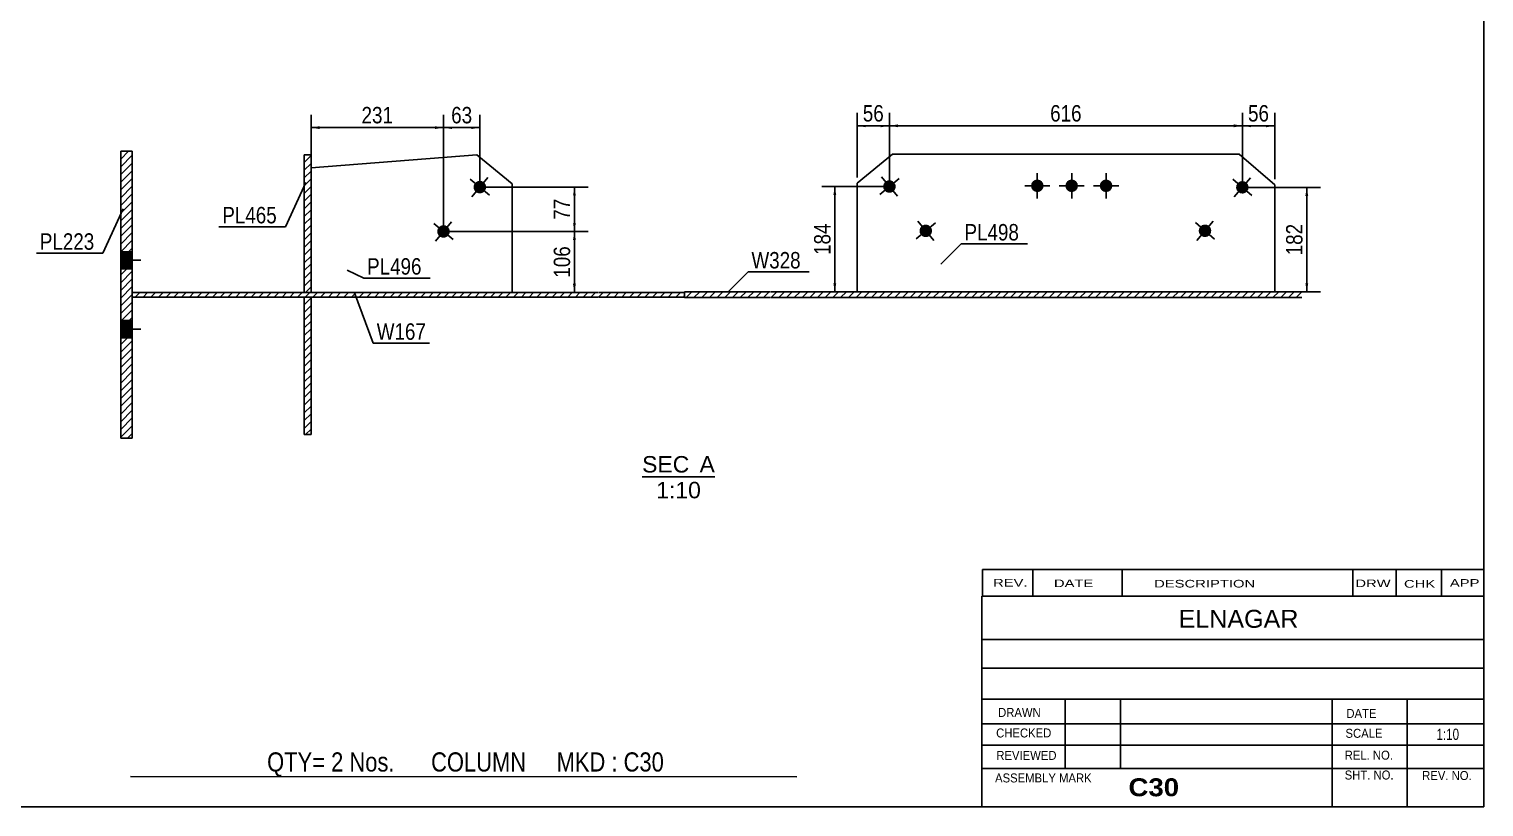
# Model space of a CAD drawing. Header units: millimetres. Extents: x -320 to 99, y -158 to 129.
# Drawn here: x -161.7 to 92.2, y -157.5 to -21.9 of the extents above; entities that cross this region are included whole.
import ezdxf

# ---------------------------------------------------------------- set-up
doc = ezdxf.new("R2010")
doc.units = ezdxf.units.MM
doc.linetypes.add('DXK_LINE_DOT1', pattern=[1.8814, 0.9407, -0.9407])
doc.styles.add('Arial', font='ARIAL.TTF', dxfattribs={"height": 0.2})
doc.styles.add('Arial Bold', font='ARIALBD.TTF', dxfattribs={"height": 0.2})
doc.styles.add('Arial Narrow', font='ARIALN.TTF', dxfattribs={"height": 0.2})

# ---------------------------------------------------------------- blocks, each defined once
blk = doc.blocks.new('Unknown-623345038-1210')
at = {"color": 5, "linetype": 'Continuous'}
for p, q in [((92.16, -157.53), (92.16, 129.47)), ((-317.84, -157.53), (92.16, -157.53))]:
    blk.add_line(p, q, dxfattribs=at)
blk = doc.blocks.new('Unknown-623345038-12 - 1255')
at = {"color": 1, "linetype": 'Continuous'}
blk.add_line((-54.71, -99.98), (-42.02, -99.98), dxfattribs=at)
at = {"color": 0, "linetype": 'Continuous'}
for points in [[(-46.49, -99.23), (-46.49, -96.23), (-54.71, -96.23), (-54.71, -99.23)], [(-42.02, -99.23), (-42.02, -96.23), (-44.69, -96.23), (-44.69, -99.23)], [(-44.47, -103.73), (-44.47, -100.73), (-52.25, -100.73), (-52.25, -103.73)]]:
    blk.add_wipeout(points, dxfattribs=at)
at = {"color": 136, "linetype": 'Continuous', "style": 'Arial'}
for s, height, p in [('SEC', 2.865, (-54.71, -99.23)), ('A', 2.87, (-44.69, -99.23)), ('1:10', 2.865, (-52.25, -103.73))]:
    blk.add_text(s, height=height, dxfattribs=at).set_placement(p)
blk = doc.blocks.new('Bolt-623345038-1264 - 1255')
at = {"linetype": 'Continuous'}
for points in [[(-145.68, -60.73), (-145.68, -63.73), (-143.68, -63.73), (-143.68, -60.73)], [(-145.68, -60.73), (-145.68, -63.73), (-143.68, -63.73), (-143.68, -60.73)], [(-145.68, -72.73), (-145.68, -75.73), (-143.68, -75.73), (-143.68, -72.73)], [(-145.68, -72.73), (-145.68, -75.73), (-143.68, -75.73), (-143.68, -72.73)]]:
    blk.add_hatch(color=3, dxfattribs=at).paths.add_polyline_path(points)
at = {"color": 3, "linetype": 'Continuous'}
for p, q in [((-143.68, -60.73), (-145.68, -60.73)), ((-143.68, -60.73), (-145.68, -60.73)), ((-142.18, -62.23), (-145.68, -62.23)), ((-142.18, -62.23), (-145.68, -62.23)), ((-143.68, -63.73), (-145.68, -63.73)), ((-143.68, -63.73), (-145.68, -63.73)), ((-143.68, -72.73), (-145.68, -72.73)), ((-143.68, -72.73), (-145.68, -72.73)), ((-142.18, -74.23), (-145.68, -74.23)), ((-142.18, -74.23), (-145.68, -74.23)), ((-143.68, -75.73), (-145.68, -75.73)), ((-143.68, -75.73), (-145.68, -75.73))]:
    blk.add_line(p, q, dxfattribs=at)
blk = doc.blocks.new('Bolt-623345038-1260 - 1255')
at = {"linetype": 'Continuous'}
for points in [[(15.34, -49.24, -1), (13.14, -49.24, -1)], [(21.34, -49.24, -1), (19.14, -49.24, -1)], [(27.34, -49.24, -1), (25.14, -49.24, -1)]]:
    blk.add_hatch(color=3, dxfattribs=at).paths.add_polyline_path(points)
at = {"color": 3, "linetype": 'Continuous'}
for p, q in [((14.24, -47.04), (14.24, -51.44)), ((20.24, -47.04), (20.24, -51.44)), ((26.24, -47.04), (26.24, -51.44)), ((12.04, -49.24), (16.44, -49.24)), ((18.04, -49.24), (22.44, -49.24)), ((24.04, -49.24), (28.44, -49.24))]:
    blk.add_line(p, q, dxfattribs=at)
blk = doc.blocks.new('Bolt-623345038-1261 - 1255')
at = {"linetype": 'Continuous'}
for points in [[(-10.71, -48.67, -1), (-12.41, -50.07, -1)], [(-4.37, -56.4, -1), (-6.07, -57.8, -1)]]:
    blk.add_hatch(color=3, dxfattribs=at).paths.add_polyline_path(points)
at = {"color": 3, "linetype": 'Continuous'}
for p, q in [((-9.86, -47.97), (-13.26, -50.76)), ((-12.96, -47.67), (-10.16, -51.07)), ((-3.52, -55.7), (-6.92, -58.49)), ((-6.61, -55.4), (-3.82, -58.8))]:
    blk.add_line(p, q, dxfattribs=at)
blk = doc.blocks.new('Part-623345038-1397 - 1255')
at = {"linetype": 'Continuous'}
h = blk.add_hatch(dxfattribs=at)
h.set_pattern_fill('', scale=0.3, style=0, pattern_type=0)
h.set_pattern_definition([(45, (60.4048, -67.7286), (-0.673519, 0.673519), [])])
h.paths.add_polyline_path([(60.4, -68.73), (60.4, -67.73), (-47.29, -67.73), (-47.29, -68.73)])
at = {"color": 2, "linetype": 'Continuous'}
for p, q in [((-47.29, -67.73), (-32.29, -67.73)), ((-47.29, -68.73), (-47.29, -67.73)), ((-32.19, -67.73), (60.4, -67.73)), ((-32.29, -68.73), (-47.29, -68.73)), ((60.4, -68.73), (-32.19, -68.73))]:
    blk.add_line(p, q, dxfattribs=at)
blk = doc.blocks.new('Bolt-623345038-1262 - 1255')
at = {"linetype": 'Continuous'}
for points in [[(50.85, -50.22, -1), (49.18, -48.79, -1)], [(44.33, -57.8, -1), (42.66, -56.37, -1)]]:
    blk.add_hatch(color=3, dxfattribs=at).paths.add_polyline_path(points)
at = {"color": 3, "linetype": 'Continuous'}
for p, q in [((51.68, -50.94), (48.35, -48.07)), ((51.45, -47.84), (48.58, -51.17)), ((45.16, -58.52), (41.83, -55.65)), ((44.93, -55.42), (42.06, -58.76))]:
    blk.add_line(p, q, dxfattribs=at)
blk = doc.blocks.new('Bolt-623345038-1263 - 1255')
at = {"linetype": 'Continuous'}
for points in [[(-82.17, -50.17, -1), (-83.87, -48.77, -1)], [(-88.51, -57.9, -1), (-90.21, -56.5, -1)]]:
    blk.add_hatch(color=3, dxfattribs=at).paths.add_polyline_path(points)
at = {"color": 3, "linetype": 'Continuous'}
for p, q in [((-81.32, -50.86), (-84.72, -48.07)), ((-81.62, -47.77), (-84.41, -51.17)), ((-87.66, -58.59), (-91.06, -55.8)), ((-87.97, -55.5), (-90.76, -58.9))]:
    blk.add_line(p, q, dxfattribs=at)
blk = doc.blocks.new('Part-623345038-1282 - 1255')
at = {"linetype": 'Continuous'}
h = blk.add_hatch(dxfattribs=at)
h.set_pattern_fill('', scale=0.3, style=0, pattern_type=0)
h.set_pattern_definition([(45, (-143.6765, -67.8286), (-0.673519, 0.673519), [])])
h.paths.add_polyline_path([(-47.29, -67.83), (-143.68, -67.83), (-143.68, -68.63), (-47.29, -68.63)])
at = {"color": 2, "linetype": 'Continuous'}
for p, q in [((-143.68, -67.83), (-62.39, -67.83)), ((-143.68, -68.63), (-143.68, -67.83)), ((-62.29, -67.83), (-47.29, -67.83)), ((-47.29, -67.83), (-47.29, -68.63)), ((-62.39, -68.63), (-143.68, -68.63)), ((-47.29, -68.63), (-62.29, -68.63))]:
    blk.add_line(p, q, dxfattribs=at)
blk = doc.blocks.new('Part-623345038-1304 - 1255')
at = {"linetype": 'Continuous'}
h = blk.add_hatch(dxfattribs=at)
h.set_pattern_fill('', scale=0.3, style=0, pattern_type=0)
h.set_pattern_definition([(45, (-113.6765, -43.8286), (-0.67352, 0.67352), [])])
h.paths.add_polyline_path([(-112.48, -43.83), (-113.68, -43.83), (-113.68, -67.83), (-112.48, -67.83)])
at = {"color": 2, "linetype": 'Continuous'}
for p, q in [((-113.68, -43.83), (-112.48, -43.83)), ((-113.68, -67.83), (-113.68, -43.83)), ((-112.48, -43.83), (-112.48, -67.83)), ((-112.48, -67.83), (-113.68, -67.83))]:
    blk.add_line(p, q, dxfattribs=at)
blk = doc.blocks.new('Part-623345038-1305 - 1255')
at = {"linetype": 'Continuous'}
h = blk.add_hatch(dxfattribs=at)
h.set_pattern_fill('', scale=0.3, style=0, pattern_type=0)
h.set_pattern_definition([(45, (-113.6765, -68.6286), (-0.67352, 0.67352), [])])
h.paths.add_polyline_path([(-112.48, -68.63), (-113.68, -68.63), (-113.68, -92.63), (-112.48, -92.63)])
at = {"color": 2, "linetype": 'Continuous'}
for p, q in [((-113.68, -68.63), (-112.48, -68.63)), ((-113.68, -92.63), (-113.68, -68.63)), ((-112.48, -68.63), (-112.48, -92.63)), ((-112.48, -92.63), (-113.68, -92.63))]:
    blk.add_line(p, q, dxfattribs=at)
blk = doc.blocks.new('Part-623345038-1327 - 1255')
at = {"color": 2, "linetype": 'Continuous'}
for p, q in [((-17.19, -48.81), (-11.01, -43.74)), ((-11.01, -43.74), (49.44, -43.74)), ((49.44, -43.74), (55.66, -49.08)), ((-17.19, -67.73), (-17.19, -48.81)), ((55.66, -49.08), (55.66, -67.73))]:
    blk.add_line(p, q, dxfattribs=at)
at = {"color": 7, "linetype": 'DXK_LINE_DOT1'}
blk.add_line((55.66, -67.73), (-17.19, -67.73), dxfattribs=at)
blk = doc.blocks.new('Part-623345038-1349 - 1255')
at = {"color": 2, "linetype": 'Continuous'}
for p, q in [((-112.48, -46.08), (-83.57, -43.84)), ((-83.57, -43.84), (-77.39, -48.91)), ((-77.39, -48.91), (-77.39, -67.83))]:
    blk.add_line(p, q, dxfattribs=at)
at = {"color": 7, "linetype": 'DXK_LINE_DOT1'}
for p, q in [((-112.48, -67.83), (-112.48, -46.08)), ((-77.39, -67.83), (-112.48, -67.83))]:
    blk.add_line(p, q, dxfattribs=at)
blk = doc.blocks.new('Part-623345038-1371 - 1255')
at = {"linetype": 'Continuous'}
h = blk.add_hatch(dxfattribs=at)
h.set_pattern_fill('', scale=0.3, style=0, pattern_type=0)
h.set_pattern_definition([(45, (-145.6765, -43.2286), (-0.67352, 0.67352), [])])
h.paths.add_polyline_path([(-143.68, -43.23), (-145.68, -43.23), (-145.68, -93.23), (-143.68, -93.23)])
at = {"color": 2, "linetype": 'Continuous'}
for p, q in [((-145.68, -43.23), (-143.68, -43.23)), ((-145.68, -93.23), (-145.68, -43.23)), ((-143.68, -43.23), (-143.68, -93.23)), ((-143.68, -93.23), (-145.68, -93.23))]:
    blk.add_line(p, q, dxfattribs=at)
blk = doc.blocks.new('StraightDimension-623345038-3486 - 1255')
at = {"linetype": 'Continuous'}
for points in [[(-21.34, -50.87), (-21.09, -49.37), (-20.84, -50.87)], [(-20.84, -66.23), (-21.09, -67.73), (-21.34, -66.23)]]:
    blk.add_hatch(color=7, dxfattribs=at).paths.add_polyline_path(points)
at = {"color": 7, "linetype": 'Continuous'}
for p, q in [((-12.56, -49.37), (-23.34, -49.37)), ((-21.09, -67.73), (-21.09, -49.37)), ((50.74, -67.73), (-23.34, -67.73))]:
    blk.add_line(p, q, dxfattribs=at)
at = {"color": 0}
blk.add_wipeout([(-21.24, -55.21), (-25.44, -55.21), (-25.44, -61.89), (-21.24, -61.89)], dxfattribs=at)
at = {"color": 3, "style": 'Arial Narrow'}
blk.add_text('184', height=2.863, rotation=90.0002, dxfattribs=at).set_placement((-21.84, -61.29))
blk = doc.blocks.new('StraightDimension-623345038-3830 - 1255')
at = {"linetype": 'Continuous'}
for points in [[(-10.06, -39.03), (-11.56, -38.78), (-10.06, -38.53)], [(48.52, -38.53), (50.02, -38.78), (48.52, -39.03)]]:
    blk.add_hatch(color=7, dxfattribs=at).paths.add_polyline_path(points)
at = {"color": 7, "linetype": 'Continuous'}
for p, q in [((-11.56, -48.37), (-11.56, -36.53)), ((50.02, -48.51), (50.02, -36.53)), ((-11.56, -38.78), (50.02, -38.78))]:
    blk.add_line(p, q, dxfattribs=at)
at = {"color": 0}
blk.add_wipeout([(22.57, -38.63), (22.57, -34.43), (15.89, -34.43), (15.89, -38.63)], dxfattribs=at)
at = {"color": 3, "style": 'Arial Narrow'}
blk.add_text('616', height=2.863, dxfattribs=at).set_placement((16.49, -38.03))
blk = doc.blocks.new('StraightDimension-623345038-3398 - 1255')
at = {"linetype": 'Continuous'}
for points in [[(-66.77, -50.97), (-66.52, -49.47), (-66.27, -50.97)], [(-66.27, -55.7), (-66.52, -57.2), (-66.77, -55.7)]]:
    blk.add_hatch(color=7, dxfattribs=at).paths.add_polyline_path(points)
at = {"color": 7, "linetype": 'Continuous'}
for p, q in [((-82.02, -49.47), (-64.12, -49.47)), ((-66.52, -57.2), (-66.52, -49.47)), ((-88.36, -57.2), (-64.12, -57.2))]:
    blk.add_line(p, q, dxfattribs=at)
at = {"color": 0}
blk.add_wipeout([(-66.67, -50.91), (-70.87, -50.91), (-70.87, -55.76), (-66.67, -55.76)], dxfattribs=at)
at = {"color": 3, "style": 'Arial Narrow'}
blk.add_text('77', height=2.863, rotation=90.0002, dxfattribs=at).set_placement((-67.27, -55.16))
blk = doc.blocks.new('StraightDimension-623345038-3399 - 1255')
at = {"linetype": 'Continuous'}
for points in [[(-66.77, -58.7), (-66.52, -57.2), (-66.27, -58.7)], [(-66.27, -66.33), (-66.52, -67.83), (-66.77, -66.33)]]:
    blk.add_hatch(color=7, dxfattribs=at).paths.add_polyline_path(points)
at = {"color": 7, "linetype": 'Continuous'}
for p, q in [((-88.36, -57.2), (-64.12, -57.2)), ((-66.52, -67.83), (-66.52, -57.2)), ((-111.48, -67.83), (-64.12, -67.83))]:
    blk.add_line(p, q, dxfattribs=at)
at = {"color": 0}
blk.add_wipeout([(-66.67, -59.17), (-70.87, -59.17), (-70.87, -65.86), (-66.67, -65.86)], dxfattribs=at)
at = {"color": 3, "style": 'Arial Narrow'}
blk.add_text('106', height=2.863, rotation=90.0002, dxfattribs=at).set_placement((-67.27, -65.26))
blk = doc.blocks.new('StraightDimension-623345038-3831 - 1255')
at = {"linetype": 'Continuous'}
for points in [[(-15.69, -39.03), (-17.19, -38.78), (-15.69, -38.53)], [(-13.06, -38.53), (-11.56, -38.78), (-13.06, -39.03)]]:
    blk.add_hatch(color=7, dxfattribs=at).paths.add_polyline_path(points)
at = {"color": 7, "linetype": 'Continuous'}
for p, q in [((-17.19, -47.81), (-17.19, -36.53)), ((-11.56, -48.37), (-11.56, -36.53)), ((-17.19, -38.78), (-11.56, -38.78))]:
    blk.add_line(p, q, dxfattribs=at)
at = {"color": 0}
blk.add_wipeout([(-11.95, -38.63), (-11.95, -34.43), (-16.8, -34.43), (-16.8, -38.63)], dxfattribs=at)
at = {"color": 3, "style": 'Arial Narrow'}
blk.add_text('56', height=2.863, dxfattribs=at).set_placement((-16.2, -38.03))
blk = doc.blocks.new('StraightDimension-623345038-3442 - 1255')
at = {"linetype": 'Continuous'}
for points in [[(-87.86, -39.35), (-89.36, -39.1), (-87.86, -38.85)], [(-84.52, -38.85), (-83.02, -39.1), (-84.52, -39.35)]]:
    blk.add_hatch(color=7, dxfattribs=at).paths.add_polyline_path(points)
at = {"color": 7, "linetype": 'Continuous'}
for p, q in [((-89.36, -56.2), (-89.36, -36.85)), ((-83.02, -48.47), (-83.02, -36.85)), ((-89.36, -39.1), (-83.02, -39.1))]:
    blk.add_line(p, q, dxfattribs=at)
at = {"color": 0}
blk.add_wipeout([(-83.76, -38.95), (-83.76, -34.75), (-88.62, -34.75), (-88.62, -38.95)], dxfattribs=at)
at = {"color": 3, "style": 'Arial Narrow'}
blk.add_text('63', height=2.863, dxfattribs=at).set_placement((-88.02, -38.35))
blk = doc.blocks.new('StraightDimension-623345038-3443 - 1255')
at = {"linetype": 'Continuous'}
for points in [[(-110.98, -39.35), (-112.48, -39.1), (-110.98, -38.85)], [(-90.86, -38.85), (-89.36, -39.1), (-90.86, -39.35)]]:
    blk.add_hatch(color=7, dxfattribs=at).paths.add_polyline_path(points)
at = {"color": 7, "linetype": 'Continuous'}
for p, q in [((-112.48, -47.48), (-112.48, -36.85)), ((-89.36, -56.2), (-89.36, -36.85)), ((-112.48, -39.1), (-89.36, -39.1))]:
    blk.add_line(p, q, dxfattribs=at)
at = {"color": 0}
blk.add_wipeout([(-97.58, -38.95), (-97.58, -34.75), (-104.26, -34.75), (-104.26, -38.95)], dxfattribs=at)
at = {"color": 3, "style": 'Arial Narrow'}
blk.add_text('231', height=2.863, dxfattribs=at).set_placement((-103.66, -38.35))
blk = doc.blocks.new('StraightDimension-623345038-3829 - 1255')
at = {"linetype": 'Continuous'}
for points in [[(51.52, -39.03), (50.02, -38.78), (51.52, -38.53)], [(54.16, -38.53), (55.66, -38.78), (54.16, -39.03)]]:
    blk.add_hatch(color=7, dxfattribs=at).paths.add_polyline_path(points)
at = {"color": 7, "linetype": 'Continuous'}
for p, q in [((50.02, -48.51), (50.02, -36.53)), ((55.66, -48.08), (55.66, -36.53)), ((50.02, -38.78), (55.66, -38.78))]:
    blk.add_line(p, q, dxfattribs=at)
at = {"color": 0}
blk.add_wipeout([(55.26, -38.63), (55.26, -34.43), (50.41, -34.43), (50.41, -38.63)], dxfattribs=at)
at = {"color": 3, "style": 'Arial Narrow'}
blk.add_text('56', height=2.863, dxfattribs=at).set_placement((51.01, -38.03))
blk = doc.blocks.new('StraightDimension-623345038-3987 - 1255')
at = {"linetype": 'Continuous'}
for points in [[(61.01, -51.01), (61.26, -49.51), (61.51, -51.01)], [(61.51, -66.23), (61.26, -67.73), (61.01, -66.23)]]:
    blk.add_hatch(color=7, dxfattribs=at).paths.add_polyline_path(points)
at = {"color": 7, "linetype": 'Continuous'}
for p, q in [((51.02, -49.51), (63.66, -49.51)), ((61.26, -67.73), (61.26, -49.51)), ((58.25, -67.73), (63.66, -67.73))]:
    blk.add_line(p, q, dxfattribs=at)
at = {"color": 0}
blk.add_wipeout([(61.11, -55.27), (56.91, -55.27), (56.91, -61.96), (61.11, -61.96)], dxfattribs=at)
at = {"color": 3, "style": 'Arial Narrow'}
blk.add_text('182', height=2.863, rotation=90.0002, dxfattribs=at).set_placement((60.51, -61.36))
blk = doc.blocks.new('CBS_CALLOFF-623345038-4047')
at = {"color": 7, "linetype": 'Continuous'}
blk.add_line((-143.96, -152.26), (-27.73, -152.28), dxfattribs=at)
at = {"color": 3, "linetype": 'Continuous', "style": 'Arial Narrow'}
blk.add_text('QTY= 2 Nos.      COLUMN     MKD : C30', height=3.3405, dxfattribs=at).set_placement((-120.14, -151.37))
blk = doc.blocks.new('CBS_NAME_BLOG-623345038-4048')
at = {"color": 7, "linetype": 'Continuous'}
for p, q in [((4.57, -120.78), (92.09, -120.78)), ((4.57, -157.49), (4.57, -120.78)), ((4.57, -128.32), (92.09, -128.32)), ((4.64, -133.37), (92.16, -133.37)), ((4.57, -138.75), (92.09, -138.75)), ((19.09, -150.85), (19.09, -138.75)), ((28.78, -150.83), (28.78, -138.76)), ((65.69, -157.49), (65.69, -138.76)), ((78.75, -157.49), (78.75, -138.75)), ((4.58, -143.05), (92.16, -143.03)), ((4.57, -146.79), (92.09, -146.79)), ((4.57, -150.83), (92.09, -150.83)), ((4.57, -157.53), (92.16, -157.53))]:
    blk.add_line(p, q, dxfattribs=at)
at = {"color": 3, "linetype": 'Continuous', "style": 'Arial'}
blk.add_text('ELNAGAR', height=3.133, dxfattribs=at).set_placement((38.89, -126.31))
at = {"color": 3, "linetype": 'Continuous'}
for s, height, style, width, p in [('DRAWN', 1.566, 'Arial', 0.9, (7.4, -141.85)), ('DATE', 1.566, 'Arial', 0.9, (68.17, -142.02)), ('CHECKED', 1.566, 'Arial', 0.9, (7.06, -145.43)), ('SCALE', 1.566, 'Arial', 0.9, (68.01, -145.49)), ('1:10', 1.957, 'Arial Narrow', 0.9, (83.9, -145.85)), ('REVIEWED', 1.566, 'Arial', 0.9, (7.09, -149.34)), ('REL. NO.', 1.566, 'Arial', 0.9, (67.87, -149.3)), ('ASSEMBLY MARK', 1.5663, 'Arial', 0.9, (6.87, -153.27)), ('SHT. NO.', 1.566, 'Arial', 0.9, (67.87, -152.76)), ('REV. NO.', 1.566, 'Arial', 0.9, (81.39, -152.85)), ('C30', 3.131, 'Arial Bold', 1.1, (30.15, -155.68))]:
    blk.add_text(s, height=height, dxfattribs=dict(at, style=style, width=width)).set_placement(p)
blk = doc.blocks.new('CBS_REVISION-623345038-4049')
at = {"color": 7, "linetype": 'Continuous'}
for p, q in [((4.66, -116.15), (92.15, -116.15)), ((4.66, -116.15), (4.66, -120.78)), ((13.45, -116.15), (13.45, -120.78)), ((29.05, -116.15), (29.05, -120.72)), ((69.3, -116.15), (69.3, -120.78)), ((76.84, -116.15), (76.84, -120.78)), ((84.79, -116.15), (84.79, -120.78)), ((4.66, -120.78), (92.15, -120.78))]:
    blk.add_line(p, q, dxfattribs=at)
at = {"color": 7, "style": 'Arial Narrow', "width": 1.7}
for s, height, p in [('REV.', 1.326, (6.52, -119.11)), ('DATE', 1.326, (17.14, -119.22)), ('DESCRIPTION', 1.3257, (34.62, -119.28)), ('DRW', 1.326, (69.73, -119.22)), ('CHK', 1.326, (78.22, -119.31)), ('APP', 1.326, (86.22, -119.15))]:
    blk.add_text(s, height=height, dxfattribs=at).set_placement(p)
blk = doc.blocks.new('Mark-623345038-1323 - 1255')
at = {"color": 0}
blk.add_wipeout([(11.05, -58.77), (11.05, -55.77), (1.54, -55.77), (1.54, -58.77)], dxfattribs=at)
blk.add_wipeout([(11.05, -58.77), (11.05, -55.77), (1.54, -55.77), (1.54, -58.77)], dxfattribs=at)
at = {"color": 7, "linetype": 'Continuous'}
for p, q in [((-2.59, -62.9), (0.94, -59.37)), ((0.94, -59.37), (12.55, -59.37))]:
    blk.add_line(p, q, dxfattribs=at)
at = {"color": 3, "style": 'Arial Narrow'}
blk.add_text('PL498', height=2.863, dxfattribs=at).set_placement((1.54, -58.77))
blk = doc.blocks.new('Mark-623345038-1277 - 1255')
at = {"color": 0}
blk.add_wipeout([(-92.43, -76.09), (-92.43, -73.09), (-101.01, -73.09), (-101.01, -76.09)], dxfattribs=at)
blk.add_wipeout([(-92.43, -76.09), (-92.43, -73.09), (-101.01, -73.09), (-101.01, -76.09)], dxfattribs=at)
at = {"color": 7, "linetype": 'Continuous'}
for p, q in [((-104.91, -67.92), (-101.61, -76.69)), ((-101.61, -76.69), (-91.83, -76.69))]:
    blk.add_line(p, q, dxfattribs=at)
at = {"color": 3, "style": 'Arial Narrow'}
blk.add_text('W167', height=2.863, dxfattribs=at).set_placement((-101.01, -76.09))
blk = doc.blocks.new('Mark-623345038-1300 - 1255')
at = {"color": 7, "linetype": 'Continuous'}
blk.add_line((-113.41, -48.66), (-116.94, -56.39), dxfattribs=at)
at = {"color": 0}
blk.add_wipeout([(-118.44, -55.79), (-118.44, -52.79), (-127.95, -52.79), (-127.95, -55.79)], dxfattribs=at)
blk.add_wipeout([(-118.44, -55.79), (-118.44, -52.79), (-127.95, -52.79), (-127.95, -55.79)], dxfattribs=at)
at = {"color": 7, "linetype": 'Continuous'}
blk.add_line((-128.55, -56.39), (-116.94, -56.39), dxfattribs=at)
at = {"color": 3, "style": 'Arial Narrow'}
blk.add_text('PL465', height=2.863, dxfattribs=at).set_placement((-127.95, -55.79))
blk = doc.blocks.new('Mark-623345038-1345 - 1255')
at = {"color": 0}
blk.add_wipeout([(-93.18, -64.73), (-93.18, -61.73), (-102.69, -61.73), (-102.69, -64.73)], dxfattribs=at)
blk.add_wipeout([(-93.18, -64.73), (-93.18, -61.73), (-102.69, -61.73), (-102.69, -64.73)], dxfattribs=at)
at = {"color": 7, "linetype": 'Continuous'}
for p, q in [((-106.19, -63.93), (-103.29, -65.33)), ((-103.29, -65.33), (-91.68, -65.33))]:
    blk.add_line(p, q, dxfattribs=at)
at = {"color": 3, "style": 'Arial Narrow'}
blk.add_text('PL496', height=2.863, dxfattribs=at).set_placement((-102.69, -64.73))
blk = doc.blocks.new('Mark-623345038-1367 - 1255')
at = {"color": 7, "linetype": 'Continuous'}
blk.add_line((-145.25, -53.26), (-148.78, -60.99), dxfattribs=at)
at = {"color": 0}
blk.add_wipeout([(-150.28, -60.39), (-150.28, -57.39), (-159.79, -57.39), (-159.79, -60.39)], dxfattribs=at)
blk.add_wipeout([(-150.28, -60.39), (-150.28, -57.39), (-159.79, -57.39), (-159.79, -60.39)], dxfattribs=at)
at = {"color": 7, "linetype": 'Continuous'}
blk.add_line((-160.39, -60.99), (-148.78, -60.99), dxfattribs=at)
at = {"color": 3, "style": 'Arial Narrow'}
blk.add_text('PL223', height=2.863, dxfattribs=at).set_placement((-159.79, -60.39))
blk = doc.blocks.new('Mark-623345038-1393 - 1255')
at = {"color": 0}
blk.add_wipeout([(-27.04, -63.65), (-27.04, -60.65), (-35.63, -60.65), (-35.63, -63.65)], dxfattribs=at)
blk.add_wipeout([(-27.04, -63.65), (-27.04, -60.65), (-35.63, -60.65), (-35.63, -63.65)], dxfattribs=at)
at = {"color": 7, "linetype": 'Continuous'}
for p, q in [((-39.77, -67.79), (-36.23, -64.25)), ((-36.23, -64.25), (-25.54, -64.25))]:
    blk.add_line(p, q, dxfattribs=at)
at = {"color": 3, "style": 'Arial Narrow'}
blk.add_text('W328', height=2.863, dxfattribs=at).set_placement((-35.63, -63.65))

msp = doc.modelspace()

# ---------------------------------------------------------------- block references
for name in ['Unknown-623345038-1210', 'Part-623345038-1371 - 1255', 'Part-623345038-1304 - 1255', 'Part-623345038-1349 - 1255', 'Part-623345038-1327 - 1255', 'Bolt-623345038-1263 - 1255', 'Bolt-623345038-1261 - 1255', 'Bolt-623345038-1260 - 1255', 'Bolt-623345038-1262 - 1255', 'Bolt-623345038-1264 - 1255', 'Part-623345038-1282 - 1255', 'Part-623345038-1397 - 1255', 'Part-623345038-1305 - 1255', 'CBS_REVISION-623345038-4049', 'CBS_NAME_BLOG-623345038-4048', 'CBS_CALLOFF-623345038-4047']:
    msp.add_blockref(name, (0, 0))

# ---------------------------------------------------------------- next in the draw order: block references
for name in ['StraightDimension-623345038-3398 - 1255', 'StraightDimension-623345038-3486 - 1255', 'Mark-623345038-1367 - 1255', 'Unknown-623345038-12 - 1255']:
    msp.add_blockref(name, (0, 0))

# ---------------------------------------------------------------- next in the draw order: block references
for name in ['StraightDimension-623345038-3830 - 1255', 'Mark-623345038-1323 - 1255', 'StraightDimension-623345038-3399 - 1255', 'Mark-623345038-1393 - 1255']:
    msp.add_blockref(name, (0, 0))

# ---------------------------------------------------------------- next in the draw order: block references
for name in ['StraightDimension-623345038-3442 - 1255', 'StraightDimension-623345038-3831 - 1255', 'StraightDimension-623345038-3829 - 1255', 'Mark-623345038-1345 - 1255', 'Mark-623345038-1277 - 1255']:
    msp.add_blockref(name, (0, 0))

# ---------------------------------------------------------------- next in the draw order: block references
for name in ['StraightDimension-623345038-3443 - 1255', 'StraightDimension-623345038-3987 - 1255']:
    msp.add_blockref(name, (0, 0))

# ---------------------------------------------------------------- next in the draw order: block references
msp.add_blockref('Mark-623345038-1300 - 1255', (0, 0))

doc.saveas('drawing.dxf')
